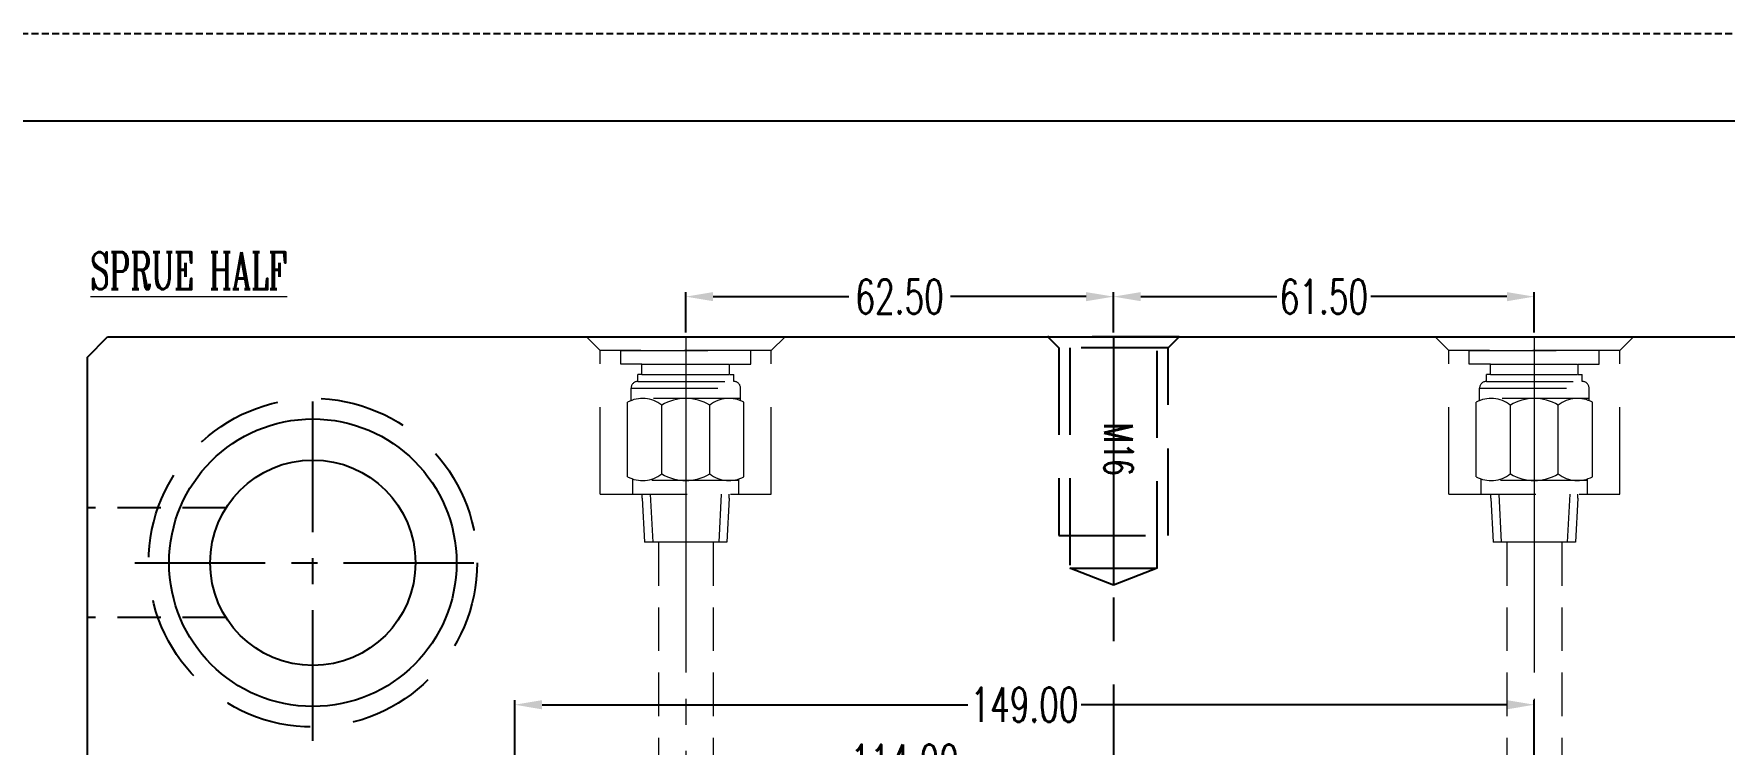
# Model space of a CAD drawing. Header units: inches. Extents: x 164842 to 166038, y -53074 to -52229.
# Drawn here: x 165641.1 to 165888.1, y -52332.4 to -52228.7 of the extents above; entities that cross this region are included whole.
import ezdxf

# ---------------------------------------------------------------- set-up
doc = ezdxf.new("R2010")
doc.units = ezdxf.units.IN
doc.header["$LTSCALE"] = 2
doc.header["$MEASUREMENT"] = 0
doc.header["$PDMODE"] = 3
doc.header["$PDSIZE"] = 0.3125
for name, pattern in [('ACAD_ISO08W100', [36, 24, -3, 6, -3]), ('CENTER', [50.8, 31.75, -6.35, 6.35, -6.35]), ('DASHED', [0.75, 0.5, -0.25]), ('HIDDEN', [9.525, 6.35, -3.175])]:
    doc.linetypes.add(name, pattern=pattern)
doc.layers.get('0').update_dxf_attribs({"linetype": 'CONTINUOUS'})
doc.layers.get('Defpoints').update_dxf_attribs({"linetype": 'CONTINUOUS'})
for name, color, linetype in [('5', 5, 'CONTINUOUS'), ('A', 7, 'CONTINUOUS'), ('cen', 1, 'CENTER'), ('CL', 1, 'ACAD_ISO08W100'), ('hidden', 4, 'HIDDEN'), ('WT', 4, 'CONTINUOUS')]:
    doc.layers.add(name, color=color, linetype=linetype)
doc.layers.add('dim', color=3, linetype='CONTINUOUS', lineweight=15)
doc.layers.add('WR', color=122, linetype='HIDDEN', lineweight=18)
doc.styles.add('ROMANC', font='romanc', dxfattribs={"width": 0.6, "height": 1})
doc.styles.get("Standard").update_dxf_attribs({"font": 'txt.shx', "width": 0.67})
doc.dimstyles.new('2.00', dxfattribs={"dimtxt": 5, "dimasz": 4, "dimexe": 0.666, "dimexo": 0.626, "dimgap": 1, "dimtad": 0, "dimzin": 0, "dimdsep": 46, "dimtxsty": 'Standard', "dimcen": 0.09, "dimclrd": 3, "dimclre": 3, "dimclrt": 7, "dimazin": 0, "dimtfac": 1, "dimtofl": 0, "dimtmove": 0, "dimatfit": 0, "dimfxl": 0, "dimtolj": 1, "dimtzin": 0, "dimarcsym": 0})

# ---------------------------------------------------------------- blocks, each defined once
blk = doc.blocks.new('*D37325')
at = {"layer": 'Defpoints', "color": 0}
for p in [(165736.36, -52267.07), (165736.36, -52272.94), (165798.86, -52272.94)]:
    blk.add_point(p, dxfattribs=at)
at = {"layer": 'dim', "color": 3, "linetype": 'ByBlock', "lineweight": -2}
for p, q in [((165736.36, -52272.31), (165736.36, -52266.41)), ((165740.36, -52267.07), (165760.19, -52267.07)), ((165794.86, -52267.07), (165775.03, -52267.07)), ((165798.86, -52272.31), (165798.86, -52266.41))]:
    blk.add_line(p, q, dxfattribs=at)
at = {"layer": 'dim', "color": 3, "linetype": 'ByBlock'}
for points in [[(165740.36, -52266.41), (165740.36, -52267.74), (165736.36, -52267.07)], [(165794.86, -52267.74), (165794.86, -52266.41), (165798.86, -52267.07)]]:
    blk.add_solid(points, dxfattribs=at)
at = {"layer": 'dim', "color": 7, "linetype": 'ByBlock', "insert": (165767.61, -52267.07), "char_height": 5, "attachment_point": 5}
blk.add_mtext('\\A1;62.50', dxfattribs=at)
blk = doc.blocks.new('*D37326')
at = {"layer": 'Defpoints', "color": 0}
for p in [(165860.36, -52267.07), (165798.86, -52272.31), (165860.36, -52272.94)]:
    blk.add_point(p, dxfattribs=at)
at = {"layer": 'dim', "color": 3, "linetype": 'ByBlock', "lineweight": -2}
for p, q in [((165798.86, -52271.69), (165798.86, -52266.41)), ((165802.86, -52267.07), (165822.75, -52267.07)), ((165856.36, -52267.07), (165836.47, -52267.07)), ((165860.36, -52272.31), (165860.36, -52266.41))]:
    blk.add_line(p, q, dxfattribs=at)
at = {"layer": 'dim', "color": 3, "linetype": 'ByBlock'}
for points in [[(165802.86, -52266.41), (165802.86, -52267.74), (165798.86, -52267.07)], [(165856.36, -52267.74), (165856.36, -52266.41), (165860.36, -52267.07)]]:
    blk.add_solid(points, dxfattribs=at)
at = {"layer": 'dim', "color": 7, "linetype": 'ByBlock', "insert": (165829.61, -52267.07), "char_height": 5, "attachment_point": 5}
blk.add_mtext('\\A1;61.50', dxfattribs=at)
blk = doc.blocks.new('*D37328')
at = {"layer": 'Defpoints', "color": 0}
for p in [(165825.36, -52335.01), (165825.36, -52347.94), (165711.36, -52359.31)]:
    blk.add_point(p, dxfattribs=at)
at = {"layer": 'dim', "color": 3, "linetype": 'ByBlock', "lineweight": -2}
for p, q in [((165711.36, -52358.69), (165711.36, -52334.35)), ((165715.36, -52335.01), (165760.66, -52335.01)), ((165821.36, -52335.01), (165776.06, -52335.01)), ((165825.36, -52347.31), (165825.36, -52334.35))]:
    blk.add_line(p, q, dxfattribs=at)
at = {"layer": 'dim', "color": 3, "linetype": 'ByBlock'}
for points in [[(165715.36, -52334.35), (165715.36, -52335.68), (165711.36, -52335.01)], [(165821.36, -52335.68), (165821.36, -52334.35), (165825.36, -52335.01)]]:
    blk.add_solid(points, dxfattribs=at)
at = {"layer": 'dim', "color": 7, "linetype": 'ByBlock', "insert": (165768.36, -52335.01), "char_height": 5, "attachment_point": 5}
blk.add_mtext('\\A1;114.00', dxfattribs=at)
blk = doc.blocks.new('*D37329')
at = {"layer": 'Defpoints', "color": 0}
for p in [(165860.36, -52326.68), (165860.36, -52343.52), (165711.36, -52359.94)]:
    blk.add_point(p, dxfattribs=at)
at = {"layer": 'dim', "color": 3, "linetype": 'ByBlock', "lineweight": -2}
for p, q in [((165711.36, -52359.31), (165711.36, -52326.01)), ((165715.36, -52326.68), (165777.6, -52326.68)), ((165856.36, -52326.68), (165794.12, -52326.68)), ((165860.36, -52342.89), (165860.36, -52326.01))]:
    blk.add_line(p, q, dxfattribs=at)
at = {"layer": 'dim', "color": 3, "linetype": 'ByBlock'}
for points in [[(165715.36, -52326.01), (165715.36, -52327.35), (165711.36, -52326.68)], [(165856.36, -52327.35), (165856.36, -52326.01), (165860.36, -52326.68)]]:
    blk.add_solid(points, dxfattribs=at)
at = {"layer": 'dim', "color": 7, "linetype": 'ByBlock', "insert": (165785.86, -52326.68), "char_height": 5, "attachment_point": 5}
blk.add_mtext('\\A1;149.00', dxfattribs=at)
blk = doc.blocks.new('20150129.111502')
at = {"layer": '5', "color": 122, "linetype": 'HIDDEN', "lineweight": 0}
for p, q in [((0, 14.5), (0, -14.5)), ((2, 12.5), (0, 14.5)), ((2, 12.5), (2, -12.5)), ((23, 12.5), (2, 12.5)), ((23, -12.5), (23, 12.5)), ((2, -9.5), (2, 9.5)), ((4.01, 9.5), (2, 9.5)), ((4.01, 6.4), (4.01, 9.5)), ((7.51, -8), (7.51, 8)), ((9.33, 8), (7.51, 8)), ((9, 8), (9, -8)), ((20.43, 8.5), (9.57, 8.5)), ((23, 7.75), (20.77, 7.75)), ((21, 7.75), (21, -7.75)), ((4.01, -6.4), (4.01, 6.4)), ((5.51, 6.4), (4.01, 6.4)), ((5.51, 6.4), (5.51, 7)), ((6.51, 7), (5.51, 7)), ((5.51, 6.4), (5.51, 7)), ((5.51, -6.4), (5.51, 6.4)), ((6.51, -7), (6.51, 7)), ((23.56, 6.35), (23, 6.35)), ((23, 5.19), (30, 4.82)), ((23.56, 6.35), (30, 6.01)), ((30, 6.01), (30, -6.01)), ((20.01, 3.5), (9.99, 3.5)), ((20.01, -3.5), (9.99, -3.5)), ((23, -5.19), (30, -4.82)), ((5.51, -6.4), (4.01, -6.4)), ((4.01, -6.4), (4.01, -9.5)), ((5.51, -6.4), (5.51, -7)), ((5.51, -6.4), (5.51, -7)), ((6.51, -7), (5.51, -7)), ((23.56, -6.35), (23, -6.35)), ((23.56, -6.35), (30, -6.01)), ((4.01, -9.5), (2, -9.5)), ((9.33, -8), (7.51, -8)), ((20.43, -8.5), (9.57, -8.5)), ((23, -7.75), (20.77, -7.75)), ((2, -12.5), (0, -14.5)), ((23, -12.5), (2, -12.5))]:
    blk.add_line(p, q, dxfattribs=at)
at = {"layer": '5', "color": 122, "linetype": 'CENTER', "lineweight": 0, "ltscale": 0.5}
blk.add_line((0, 0), (30, 0), dxfattribs=at)
at = {"layer": '5', "color": 122, "linetype": 'HIDDEN', "lineweight": 0}
for centre, radius, start, end in [((7.51, 7), 1, 90, 180), ((13.47, 6.32), 4.47, 150.752, 219.0183), ((16.53, 6.32), 4.47, 320.9817, 29.248), ((15.66, 0), 6.66, 148.3016, 211.6984), ((14.34, 0), 6.66, 328.3016, 31.6984), ((13.47, -6.32), 4.47, 140.9817, 209.248), ((16.53, -6.32), 4.47, 330.752, 39.0183), ((7.51, -7), 1, 180, 270)]:
    blk.add_arc(centre, radius, start, end, dxfattribs=at)

msp = doc.modelspace()

# ---------------------------------------------------------------- linework, layer by layer
for p, q in [((165648.862, -52275.939), (165651.862, -52272.939)), ((165651.862, -52272.939), (165945.862, -52272.939)), ((165648.862, -52275.939), (165648.862, -52669.939))]:
    msp.add_line(p, q)
at = {"color": 8, "linetype": 'HIDDEN'}
for p, q in [((165789.262, -52272.939), (165790.862, -52274.539)), ((165808.462, -52272.939), (165789.262, -52272.939)), ((165808.462, -52272.939), (165806.862, -52274.539)), ((165806.862, -52274.539), (165790.862, -52274.539)), ((165790.862, -52274.539), (165790.862, -52301.939)), ((165792.462, -52274.539), (165792.462, -52306.739)), ((165805.262, -52306.739), (165805.262, -52274.539)), ((165806.862, -52301.939), (165806.862, -52274.539)), ((165790.862, -52301.939), (165806.862, -52301.939)), ((165792.462, -52306.739), (165805.262, -52306.739)), ((165798.862, -52309.217), (165792.462, -52306.739)), ((165805.262, -52306.739), (165798.862, -52309.217))]:
    msp.add_line(p, q, dxfattribs=at)
at = {"linetype": 'CENTER', "ltscale": 0.5}
msp.add_line((165798.862, -52272.939), (165798.862, -52672.939), dxfattribs=at)
at = {"color": 8, "linetype": 'HIDDEN', "ltscale": 0.5}
for p, q in [((165669.173, -52297.939), (165648.862, -52297.939)), ((165669.173, -52313.939), (165648.862, -52313.939))]:
    msp.add_line(p, q, dxfattribs=at)
for radius in [21, 15]:
    msp.add_circle((165681.862, -52305.939), radius)
at = {"layer": 'A', "linetype": 'DASHED'}
msp.add_line((166037.767, -52228.685), (164842.016, -52228.685), dxfattribs=at)
at = {"layer": 'A'}
msp.add_line((166024.995, -52241.457), (164854.788, -52241.457), dxfattribs=at)
at = {"layer": 'cen', "linetype": 'CENTER', "ltscale": 0.3}
for p, q in [((165681.862, -52331.939), (165681.862, -52279.939)), ((165655.862, -52305.939), (165707.862, -52305.939))]:
    msp.add_line(p, q, dxfattribs=at)
at = {"layer": 'CL', "color": 8, "linetype": 'ACAD_ISO08W100'}
msp.add_line((165798.862, -52272.939), (165798.862, -52309.217), dxfattribs=at)
at = {"layer": 'hidden'}
msp.add_circle((165681.862, -52305.939), 24, dxfattribs=at)
at = {"layer": 'WR', "linetype": 'HIDDEN', "ltscale": 0.5}
for p, q in [((165732.362, -52302.939), (165732.362, -52444.939)), ((165740.362, -52302.939), (165740.362, -52444.939)), ((165856.362, -52302.939), (165856.362, -52442.939)), ((165864.362, -52302.939), (165864.362, -52442.939))]:
    msp.add_line(p, q, dxfattribs=at)
at = {"layer": 'WR', "linetype": 'CENTER', "ltscale": 0.3}
for p, q in [((165736.362, -52302.939), (165736.362, -52448.939)), ((165860.362, -52302.939), (165860.362, -52442.939))]:
    msp.add_line(p, q, dxfattribs=at)

# ---------------------------------------------------------------- block references
at = {"layer": 'WT', "linetype": 'ByBlock', "rotation": -90}
for p in [(165736.362, -52272.939), (165860.362, -52272.939)]:
    msp.add_blockref('20150129.111502', p, dxfattribs=at)

# ---------------------------------------------------------------- texts
at = {"color": 8, "insert": (165797.513, -52285.513), "char_height": 4.2, "width": 28.88144, "attachment_point": 7, "rotation": 270}
msp.add_mtext('M16', dxfattribs=at)
at = {"layer": 'dim', "linetype": 'ByBlock', "style": 'ROMANC', "width": 0.6}
msp.add_text('%%uSPRUE HALF', height=5.4, dxfattribs=at).set_placement((165649.365, -52265.989))

# ---------------------------------------------------------------- dimensions: what is measured, and where the dimension line sits
at = {"layer": 'dim', "linetype": 'ByBlock'}
for base, p1, p2, picture, middle in [((165736.362, -52267.075), (165798.862, -52272.939), (165736.362, -52272.939), '*D37325', (165767.612, -52267.075)), ((165860.362, -52267.075), (165798.862, -52272.313), (165860.362, -52272.939), '*D37326', (165829.612, -52267.075)), ((165860.362, -52326.681), (165711.362, -52359.939), (165860.362, -52343.518), '*D37329', (165785.862, -52326.681)), ((165825.362, -52335.013), (165711.362, -52359.313), (165825.362, -52347.939), '*D37328', (165768.362, -52335.013))]:
    dim = msp.add_linear_dim(base=base, p1=p1, p2=p2, dimstyle='2.00', dxfattribs=at)
    dim.commit()
    dim.dimension.update_dxf_attribs({"geometry": picture, "text_midpoint": middle})

doc.saveas('drawing.dxf')
